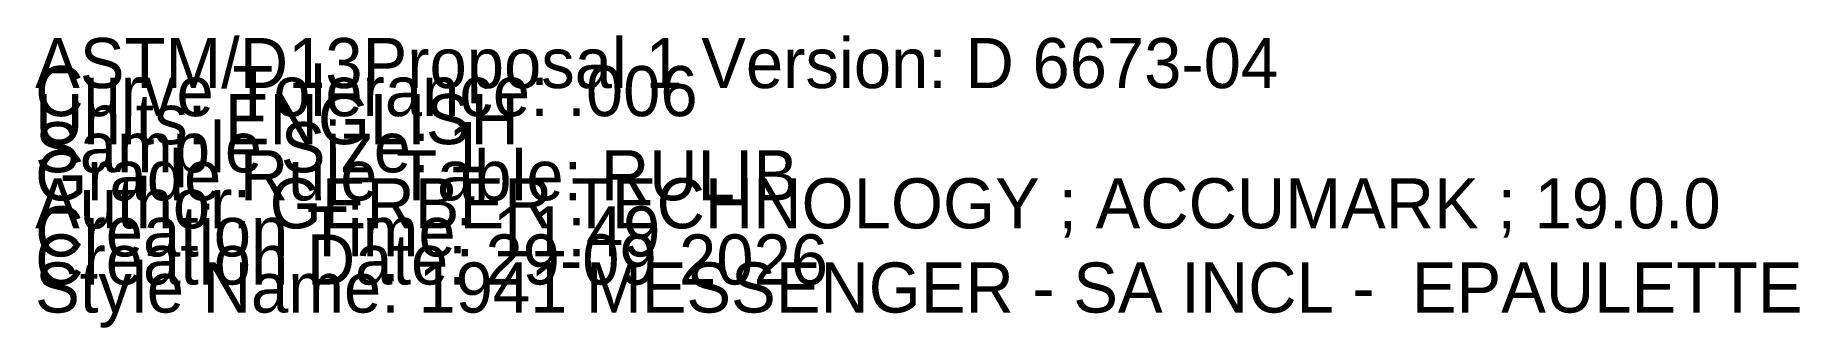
# Model space of a CAD drawing. Extents: x 0 to 50.2, y -0.1 to 24.1.
# Drawn here: x 0 to 8.81, y -0.08 to 1.38 of the extents above; entities outside this region: 1.
import ezdxf

# ---------------------------------------------------------------- set-up
doc = ezdxf.new("R2010")
doc.units = 0

# ---------------------------------------------------------------- blocks, each defined once
blk = doc.blocks.new('1941 MESSENGER - SA INCL -  EPAULETTE_1')
at = {"layer": '1'}
for points in [[(39.8888, 24.0523), (42.6827, 24.0804)], [(39.9564, 18.7559), (39.8888, 24.0523)], [(42.6827, 24.0804), (42.7783, 18.8158)], [(42.7783, 18.8158), (41.3849, 17.7248)], [(41.3849, 17.7248), (39.9564, 18.7559)]]:
    blk.add_lwpolyline(points, dxfattribs=at)
at = {"layer": '2'}
for p in [(39.8888, 24.0523), (39.8888, 24.0523), (42.6827, 24.0804), (42.6827, 24.0804), (42.0045, 23.7164), (42.4755, 23.7164), (42.7783, 18.8158), (42.7783, 18.8158), (39.9564, 18.7559), (39.9564, 18.7559), (41.3849, 17.7248), (41.3849, 17.7248)]:
    blk.add_point(p, dxfattribs=at)
at = {"layer": '5'}
blk.add_line((42.0045, 23.7164), (42.4755, 23.7164), dxfattribs=at)
at = {"layer": '7'}
blk.add_line((42.0045, 23.7164), (42.4755, 23.7164), dxfattribs=at)
at = {"layer": '84'}
for points in [[(39.8888, 24.0523), (42.6827, 24.0804)], [(39.9564, 18.7559), (39.8888, 24.0523)], [(42.6827, 24.0804), (42.7783, 18.8158)], [(42.7783, 18.8158), (41.3849, 17.7248)], [(41.3849, 17.7248), (39.9564, 18.7559)]]:
    blk.add_lwpolyline(points, dxfattribs=at)
at = {"layer": '1'}
for s, p in [('SIZE: 1', (41.3335, 21.4626)), ('CATEGORY: EPAULETTE', (41.3335, 21.3226)), ('ANNOTATION', (41.3335, 21.1826)), ('Quantity: 1,0', (41.3335, 21.0426)), ('Piece Name: 1941 MESSENGER - SA INCL -  EPAULETTE', (41.3335, 20.9026))]:
    blk.add_text(s, height=0.25, dxfattribs=at).set_placement(p)

msp = doc.modelspace()

# ---------------------------------------------------------------- block references
at = {"layer": '1'}
msp.add_blockref('1941 MESSENGER - SA INCL -  EPAULETTE_1', (0, 0), dxfattribs=at)

# ---------------------------------------------------------------- texts
for s, p in [('ASTM/D13Proposal 1 Version: D 6673-04', (0, 1.12)), ('Curve Tolerance: .006', (0, 0.98)), ('Units: ENGLISH', (0, 0.84)), ('Sample Size: 1', (0, 0.7)), ('Grade Rule Table: RULIB', (0, 0.56)), ('Author: GERBER TECHNOLOGY ; ACCUMARK ; 19.0.0', (0, 0.42)), ('Creation Time: 11:49', (0, 0.28)), ('Creation Date: 29-09-2026', (0, 0.14)), ('Style Name: 1941 MESSENGER - SA INCL -  EPAULETTE', (0, 0))]:
    msp.add_text(s, height=0.25, dxfattribs=at).set_placement(p)

doc.saveas('drawing.dxf')
